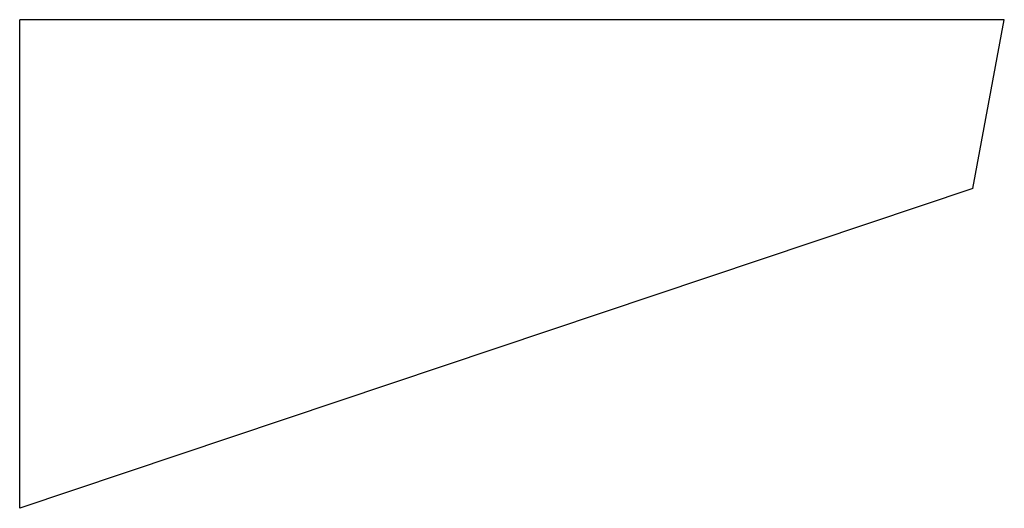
# Model space of a CAD drawing. Header units: millimetres. Extents: x 1048 to 1457, y -199 to 4.
import ezdxf

# ---------------------------------------------------------------- set-up
doc = ezdxf.new("R2010")
doc.units = ezdxf.units.MM

msp = doc.modelspace()

# ---------------------------------------------------------------- linework, layer by layer
at = {"color": 7, "linetype": 'Continuous', "lineweight": 25}
for p, q in [((1048, -198.64), (1048, 4.08)), ((1456.68, 4.08), (1048, 4.08)), ((1443.67, -66.02), (1456.68, 4.08)), ((1443.67, -66.02), (1048, -198.64))]:
    msp.add_line(p, q, dxfattribs=at)

doc.saveas('drawing.dxf')
